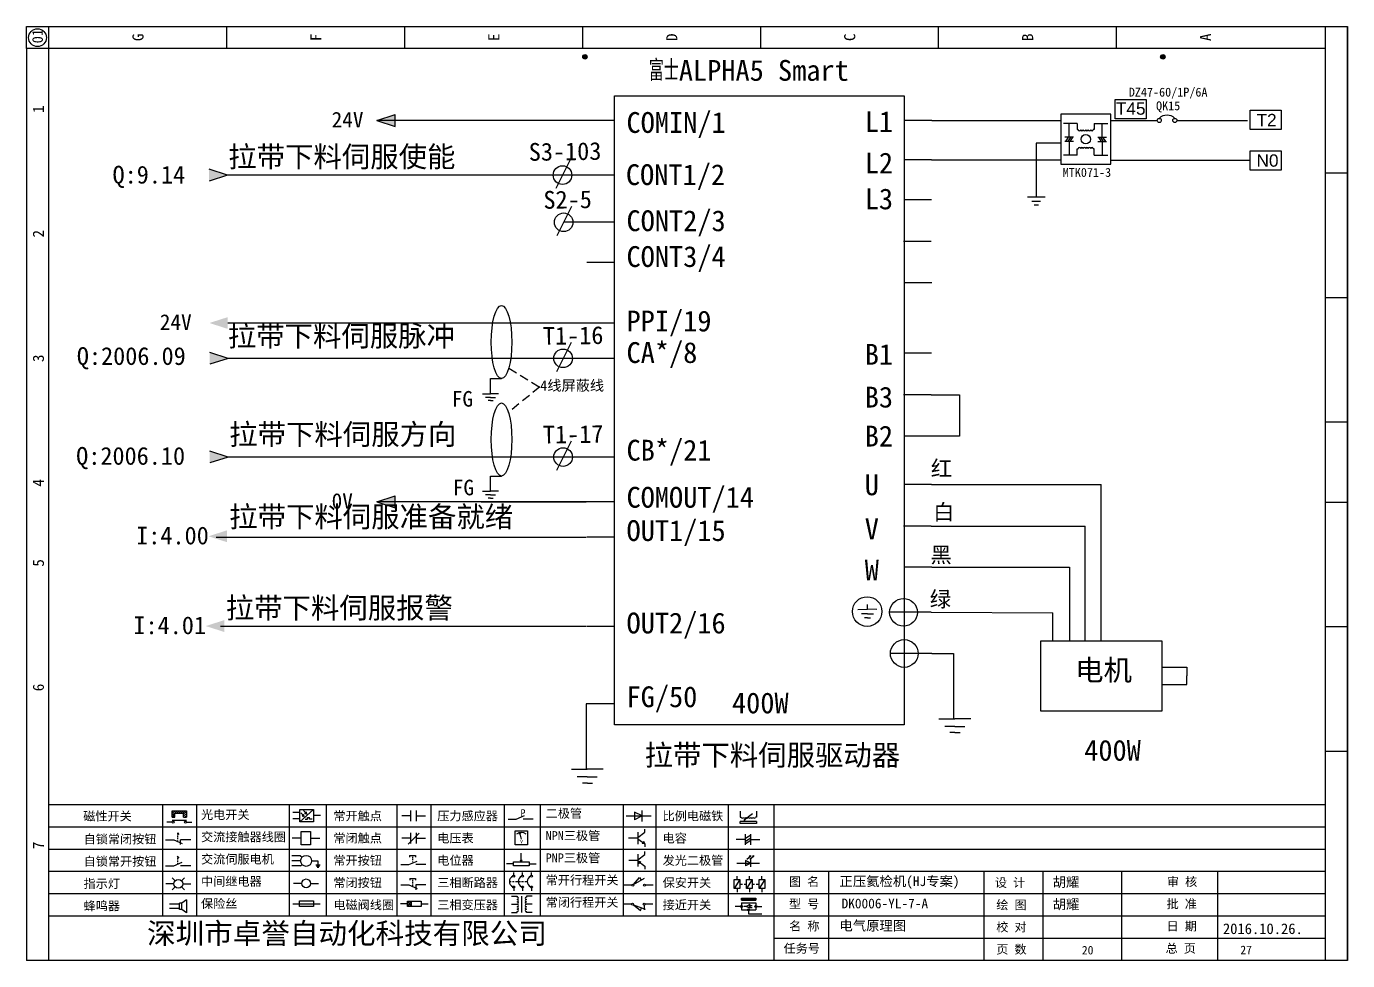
# Model space of a CAD drawing. Header units: millimetres. Extents: x -97 to 5214, y -62 to 3239.
# Drawn here: x 316.1 to 613.1, y 242.6 to 452.6 of the extents above; entities that cross this region are included whole.
import ezdxf
from ezdxf.enums import TextEntityAlignment as Align
from ezdxf.lldxf.tags import DXFTag

# ---------------------------------------------------------------- set-up
doc = ezdxf.new("R2010")
doc.units = ezdxf.units.MM
doc.linetypes.add('ACISOWELD', pattern=[3, 2, -1])
doc.layers.add('SYMS', color=7, linetype='Continuous')
doc.styles.get("Standard").update_dxf_attribs({"font": 'SimSun.ttf'})
doc.styles.add('工程字', font='SimSun.ttf')
doc.styles.add('样式 8', font='arial.ttf')
doc.styles.add('汉字', font='NSimSun.ttf')
tags = doc.linetypes.add('HIDDEN2', pattern=[4.7625, 3.175, -1.5875]).pattern_tags.tags
tags[6:7] = [DXFTag(74, 4), DXFTag(75, 0), DXFTag(340, '0'), DXFTag(46, 1.0), DXFTag(50, 0.0), DXFTag(44, 0.0), DXFTag(45, 0.0)]
tags[4:5] = [DXFTag(74, 4), DXFTag(75, 0), DXFTag(340, '0'), DXFTag(46, 1.0), DXFTag(50, 0.0), DXFTag(44, 0.0), DXFTag(45, 0.0)]

# ---------------------------------------------------------------- blocks, each defined once
blk = doc.blocks.new('节点')
at = {"color": 1}
blk.add_line((5159.18, 79.07), (5149.74, 60.21), dxfattribs=at)
blk.add_circle((5154.09, 68.92), 5.98, dxfattribs=at)
blk = doc.blocks.new('磁性开关')
at = {"linetype": 'ByBlock'}
h = blk.add_hatch(dxfattribs=at)
h.set_pattern_fill('ANSI31', color=256, scale=0.1, style=0)
h.paths.add_polyline_path([(-1907.69, -775.29), (-1910.88, -775.29), (-1910.88, -776.69), (-1910.25, -776.69), (-1910.25, -775.79), (-1908.31, -775.79), (-1908.31, -776.69), (-1907.69, -776.69)])
for p, q in [((-1910.91, -777.81), (-1912.09, -777.81)), ((-1910.88, -776.69), (-1910.88, -775.29)), ((-1910.88, -775.29), (-1907.69, -775.29)), ((-1910.88, -776.69), (-1910.25, -776.69)), ((-1910.88, -777.39), (-1907.69, -777.39)), ((-1910.25, -776.69), (-1910.25, -775.79)), ((-1910.25, -775.79), (-1908.31, -775.79)), ((-1908.31, -776.69), (-1908.31, -775.79)), ((-1908.31, -776.69), (-1907.69, -776.69)), ((-1907.69, -775.29), (-1907.69, -776.69)), ((-1907.66, -777.81), (-1906.48, -777.81))]:
    blk.add_line(p, q, dxfattribs=at)
for centre in [(-1910.68, -777.81), (-1907.88, -777.81)]:
    blk.add_circle(centre, 0.225, dxfattribs=at)
blk = doc.blocks.new('*U75')
at = {"linetype": 'ByBlock'}
for p, q in [((-1909.23, -780.45), (-1909.23, -780.67)), ((-1909.23, -780.45), (-1908.92, -780.84)), ((-1909.23, -780.84), (-1909.23, -781.05)), ((-1911.92, -782.07), (-1910.06, -782.07)), ((-1910.06, -782.07), (-1908.18, -782.88)), ((-1909.23, -781.23), (-1909.23, -781.44)), ((-1909.23, -781.61), (-1909.23, -781.83)), ((-1909.23, -782), (-1909.23, -782.21)), ((-1909.23, -782.38), (-1909.23, -782.43)), ((-1908.52, -783.07), (-1908.52, -782.07)), ((-1906.25, -782.07), (-1908.52, -782.07))]:
    blk.add_line(p, q, dxfattribs=at)
blk = doc.blocks.new('*U76')
at = {"linetype": 'ByBlock'}
for p, q in [((-1911.92, -792.89), (-1910.06, -792.89)), ((-1910.06, -792.89), (-1908.18, -792.08)), ((-1908.88, -791.17), (-1909.23, -790.71)), ((-1909.23, -790.71), (-1909.23, -790.92)), ((-1909.23, -791.09), (-1909.23, -791.31)), ((-1909.23, -791.48), (-1909.23, -791.69)), ((-1909.23, -791.86), (-1909.23, -792.08)), ((-1909.23, -792.25), (-1909.23, -792.47)), ((-1906.25, -792.89), (-1908.52, -792.89))]:
    blk.add_line(p, q, dxfattribs=at)
blk = doc.blocks.new('蜂鸣器')
at = {"linetype": 'ByBlock'}
for p, q in [((-1907.17, -795.53), (-1908.25, -796.26)), ((-1907.17, -795.53), (-1907.17, -798.41)), ((-1908.8, -796.48), (-1911.01, -796.48)), ((-1908.8, -797.46), (-1911.01, -797.46)), ((-1908.25, -796.26), (-1908.8, -796.26)), ((-1908.8, -797.68), (-1908.8, -796.26)), ((-1908.25, -797.68), (-1908.8, -797.68)), ((-1908.25, -797.68), (-1908.25, -796.26)), ((-1907.17, -798.41), (-1908.25, -797.68))]:
    blk.add_line(p, q, dxfattribs=at)
blk = doc.blocks.new('指示灯')
at = {"linetype": 'ByBlock'}
for p, q in [((-1854.25, -776.92), (-1856.06, -776.92)), ((-1854.62, -775.59), (-1853.97, -776.23)), ((-1854.62, -778.25), (-1853.97, -777.61)), ((-1851.9, -775.59), (-1852.54, -776.23)), ((-1851.9, -778.25), (-1852.54, -777.61)), ((-1852.26, -776.92), (-1850.45, -776.92))]:
    blk.add_line(p, q, dxfattribs=at)
blk.add_circle((-1853.26, -776.92), 0.992, dxfattribs=at)
blk = doc.blocks.new('光电开关')
at = {"linetype": 'ByBlock'}
h = blk.add_hatch(dxfattribs=at)
h.set_pattern_fill('ANSI31', color=256, scale=0.01, style=0)
h.set_pattern_definition([(45, (0.172267, 0), (-0.0224506403, 0.0224506403), [])])
h.paths.add_polyline_path([(-1882.44, -776.34), (-1882.5, -775.91), (-1882.68, -776.07)])
h.paths.add_polyline_path([(-1882.44, -776.34), (-1882.68, -776.07), (-1882.86, -776.23)])
h.paths.add_polyline_path([(-1883.11, -776.45), (-1883.29, -776.61), (-1883.05, -776.88)])
h.paths.add_polyline_path([(-1883.29, -776.61), (-1883.47, -776.77), (-1883.05, -776.88)])
for p, q in [((-1884.01, -775.96), (-1885.56, -775.96)), ((-1884.01, -777.39), (-1885.56, -777.39)), ((-1880.91, -775.3), (-1884.01, -778.05)), ((-1883.75, -776.09), (-1883.05, -776.88)), ((-1883.11, -776.45), (-1883.47, -776.77)), ((-1883.05, -776.88), (-1883.47, -776.77)), ((-1883.14, -775.55), (-1882.44, -776.34)), ((-1883.05, -776.88), (-1883.11, -776.45)), ((-1882.5, -775.91), (-1882.86, -776.23)), ((-1882.44, -776.34), (-1882.86, -776.23)), ((-1882.78, -777.47), (-1882.23, -777.47)), ((-1882.44, -776.34), (-1882.5, -775.91)), ((-1882.23, -777.47), (-1882.23, -777.14)), ((-1882.23, -777.14), (-1881.78, -777.14)), ((-1881.78, -777.47), (-1881.78, -777.14)), ((-1881.23, -777.47), (-1881.78, -777.47)), ((-1879.37, -776.67), (-1880.91, -776.67))]:
    blk.add_line(p, q, dxfattribs=at)
blk.add_lwpolyline([(-1884.01, -775.3), (-1880.91, -775.3), (-1880.91, -778.05), (-1884.01, -778.05)], close=True, dxfattribs=at)
blk = doc.blocks.new('交流接触器线圈')
at = {"linetype": 'ByBlock'}
for p, q in [((-1880.82, -781.77), (-1882.87, -781.77)), ((-1878.72, -781.77), (-1876.67, -781.77))]:
    blk.add_line(p, q, dxfattribs=at)
blk.add_lwpolyline([(-1880.82, -780.28), (-1878.72, -780.28), (-1878.72, -783.26), (-1880.82, -783.26)], close=True, dxfattribs=at)
blk = doc.blocks.new('交流伺服电机')
at = {"linetype": 'ByBlock'}
for p, q in [((-1880.97, -785.75), (-1882.94, -785.75)), ((-1880.97, -786.85), (-1882.94, -786.85)), ((-1880.97, -785.75), (-1880.65, -786.03)), ((-1878.49, -786.85), (-1877.07, -786.85)), ((-1877.07, -786.85), (-1877.07, -787.72)), ((-1880.97, -787.94), (-1882.94, -787.94)), ((-1880.97, -787.94), (-1880.65, -787.67)), ((-1877.54, -787.72), (-1876.59, -787.72)), ((-1877.38, -788.01), (-1876.75, -788.01)), ((-1877.23, -788.29), (-1876.9, -788.29))]:
    blk.add_line(p, q, dxfattribs=at)
blk.add_circle((-1879.73, -786.85), 1.24, dxfattribs=at)
blk = doc.blocks.new('中间继电器')
at = {"linetype": 'ByBlock'}
for p, q in [((-1880.72, -791.92), (-1882.54, -791.92)), ((-1878.74, -791.92), (-1876.92, -791.92))]:
    blk.add_line(p, q, dxfattribs=at)
blk.add_circle((-1879.73, -791.92), 0.992, dxfattribs=at)
blk = doc.blocks.new('保险丝')
at = {"linetype": 'ByBlock'}
blk.add_line((-1882.72, -796.49), (-1876.55, -796.49), dxfattribs=at)
blk.add_lwpolyline([(-1881.2, -795.86), (-1878.06, -795.86), (-1878.06, -797.12), (-1881.2, -797.12)], close=True, dxfattribs=at)
blk = doc.blocks.new('常开按钮')
at = {"linetype": 'ByBlock'}
for p, q in [((-1910.06, -787.73), (-1908.18, -786.93)), ((-1909.9, -785.68), (-1908.56, -785.68)), ((-1909.9, -785.68), (-1909.9, -786.07)), ((-1909.23, -785.68), (-1909.23, -785.89)), ((-1909.23, -786.06), (-1909.23, -786.28)), ((-1909.23, -786.45), (-1909.23, -786.67)), ((-1909.23, -786.84), (-1909.23, -787.05)), ((-1908.56, -785.68), (-1908.56, -786.07)), ((-1911.92, -787.73), (-1910.06, -787.73)), ((-1909.23, -787.22), (-1909.23, -787.38)), ((-1906.25, -787.73), (-1908.52, -787.73))]:
    blk.add_line(p, q, dxfattribs=at)
blk = doc.blocks.new('常开触点')
at = {"linetype": 'ByBlock'}
for p, q in [((-1853.82, -782.99), (-1853.82, -780.56)), ((-1852.6, -782.99), (-1852.6, -780.56)), ((-1853.82, -781.77), (-1855.88, -781.77)), ((-1852.6, -781.77), (-1850.55, -781.77))]:
    blk.add_line(p, q, dxfattribs=at)
blk = doc.blocks.new('常闭触点')
at = {"linetype": 'ByBlock'}
for p, q in [((-1853.82, -786.77), (-1855.88, -786.77)), ((-1852.01, -785.66), (-1854.43, -788.1)), ((-1853.82, -787.99), (-1853.82, -785.56)), ((-1852.6, -787.99), (-1852.6, -785.56)), ((-1852.6, -786.77), (-1850.55, -786.77))]:
    blk.add_line(p, q, dxfattribs=at)
blk = doc.blocks.new('常闭按钮')
at = {"linetype": 'ByBlock'}
for p, q in [((-1856.13, -792.28), (-1854.28, -792.28)), ((-1854.28, -792.28), (-1852.4, -793.09)), ((-1854.11, -790.83), (-1852.77, -790.83)), ((-1854.11, -790.83), (-1854.11, -791.22)), ((-1853.44, -790.83), (-1853.44, -791.04)), ((-1853.44, -791.21), (-1853.44, -791.43)), ((-1853.44, -791.6), (-1853.44, -791.82)), ((-1853.44, -791.99), (-1853.44, -792.2)), ((-1853.44, -792.37), (-1853.44, -792.53)), ((-1852.77, -790.83), (-1852.77, -791.22)), ((-1850.47, -792.28), (-1852.73, -792.28)), ((-1852.73, -792.28), (-1852.73, -793.43))]:
    blk.add_line(p, q, dxfattribs=at)
blk = doc.blocks.new('电磁阀线圈')
at = {"linetype": 'ByBlock'}
for p, q in [((-1854.61, -795.92), (-1853.75, -797.16)), ((-1853.75, -795.92), (-1854.61, -797.16)), ((-1853.75, -795.92), (-1853.75, -797.16)), ((-1854.61, -796.54), (-1856.17, -796.54)), ((-1851.53, -796.54), (-1849.97, -796.54))]:
    blk.add_line(p, q, dxfattribs=at)
blk.add_lwpolyline([(-1854.61, -795.92), (-1851.53, -795.92), (-1851.53, -797.16), (-1854.61, -797.16)], close=True, dxfattribs=at)
blk = doc.blocks.new('电压表')
at = {"linetype": 'ByBlock'}
for p, q in [((-1814.84, -780.75), (-1814.91, -781.13)), ((-1814.6, -781.05), (-1814.91, -781.13)), ((-1814.84, -780.75), (-1814.46, -782.26)), ((-1814.84, -780.75), (-1814.6, -781.05))]:
    blk.add_line(p, q, dxfattribs=at)
blk.add_lwpolyline([(-1815.84, -780.34), (-1813.07, -780.34), (-1813.07, -783.49), (-1815.84, -783.49)], close=True, dxfattribs=at)
blk.add_arc((-1814.46, -782.26), 1.56, 46.8313, 133.1687, dxfattribs=at)
at = {"linetype": 'ByBlock', "insert": (-1814.7, -782.39), "char_height": 0.75, "width": 0.6768, "attachment_point": 1}
blk.add_mtext('V', dxfattribs=at)
blk = doc.blocks.new('电位器')
at = {"linetype": 'ByBlock'}
for p, q in [((-1814.45, -787.3), (-1814.62, -786.96)), ((-1814.62, -786.96), (-1814.27, -786.96)), ((-1814.45, -787.3), (-1814.45, -785.39)), ((-1814.45, -787.3), (-1814.27, -786.96)), ((-1816.21, -787.75), (-1817.79, -787.75)), ((-1812.68, -787.75), (-1811.1, -787.75))]:
    blk.add_line(p, q, dxfattribs=at)
blk.add_lwpolyline([(-1816.21, -787.3), (-1812.68, -787.3), (-1812.68, -788.2), (-1816.21, -788.2)], close=True, dxfattribs=at)
blk = doc.blocks.new('三相断路器')
at = {"linetype": 'ByBlock'}
for p, q in [((-1816.17, -790.33), (-1816.17, -789.7)), ((-1814.17, -790.33), (-1814.17, -789.7)), ((-1812.18, -790.33), (-1812.18, -789.7)), ((-1817.14, -791.74), (-1816.72, -791.74)), ((-1816.45, -791.74), (-1816.03, -791.74)), ((-1815.76, -791.74), (-1815.34, -791.74)), ((-1815.07, -791.74), (-1814.65, -791.74)), ((-1814.38, -791.74), (-1813.96, -791.74)), ((-1813.69, -791.74), (-1813.27, -791.74)), ((-1816.17, -793.19), (-1816.17, -793.83)), ((-1814.17, -793.19), (-1814.17, -793.83)), ((-1812.18, -793.19), (-1812.18, -793.83))]:
    blk.add_line(p, q, dxfattribs=at)
for centre in [(-1816.17, -790.55), (-1816.17, -792.98), (-1814.17, -790.55), (-1814.17, -792.98), (-1812.18, -790.55), (-1812.18, -792.98)]:
    blk.add_circle(centre, 0.219, dxfattribs=at)
for centre in [(-1815.81, -791.74), (-1813.82, -791.74), (-1811.83, -791.74)]:
    blk.add_arc(centre, 1.32, 115.5791, 244.4209, dxfattribs=at)
blk = doc.blocks.new('三相变压器')
at = {"linetype": 'ByBlock'}
for p, q in [((-1816.69, -795.03), (-1815.37, -795.03)), ((-1815.37, -795.03), (-1815.37, -795.24)), ((-1814.34, -798.7), (-1814.34, -795.04)), ((-1812, -795.03), (-1813.32, -795.03)), ((-1813.32, -795.03), (-1813.32, -795.24)), ((-1816.69, -796.87), (-1815.37, -796.87)), ((-1816.69, -798.71), (-1815.37, -798.71)), ((-1815.37, -798.71), (-1815.37, -798.5)), ((-1812, -796.87), (-1813.32, -796.87)), ((-1813.32, -798.71), (-1813.32, -798.5)), ((-1812, -798.71), (-1813.32, -798.71))]:
    blk.add_line(p, q, dxfattribs=at)
for centre, start, end in [((-1815.37, -795.51), 270, 90), ((-1815.37, -796.06), 270, 90), ((-1813.32, -795.51), 90, 270), ((-1813.32, -796.06), 90, 270), ((-1815.37, -796.6), 270, 90), ((-1815.37, -797.14), 270, 90), ((-1815.37, -797.68), 270, 90), ((-1815.37, -798.23), 270, 90), ((-1813.32, -796.6), 90, 270), ((-1813.32, -797.14), 90, 270), ((-1813.32, -797.68), 90, 270), ((-1813.32, -798.23), 90, 270)]:
    blk.add_arc(centre, 0.271, start, end, dxfattribs=at)
blk = doc.blocks.new('压力感应器')
at = {"linetype": 'ByBlock'}
for p, q in [((-1817.44, -777.73), (-1815.59, -777.73)), ((-1815.59, -777.73), (-1813.71, -776.93)), ((-1811.78, -777.73), (-1814.05, -777.73))]:
    blk.add_line(p, q, dxfattribs=at)
at = {"linetype": 'ByBlock', "insert": (-1814.65, -775.48), "char_height": 1.68, "width": 1.2242, "attachment_point": 1}
blk.add_mtext('{\\fNSimSun|b0|i0|c134|p49;P}', dxfattribs=at)
blk = doc.blocks.new('二极管')
at = {"linetype": 'ByBlock'}
for p, q in [((-1787.52, -776.77), (-1781.92, -776.77)), ((-1783.97, -776.77), (-1785.69, -775.9)), ((-1785.69, -775.9), (-1785.69, -777.65)), ((-1783.97, -776.77), (-1785.69, -777.65)), ((-1783.97, -777.99), (-1783.97, -775.56))]:
    blk.add_line(p, q, dxfattribs=at)
blk = doc.blocks.new('NPN三极管')
at = {"linetype": 'ByBlock'}
for p, q in [((-1785.73, -780.61), (-1785.73, -783.32)), ((-1785.73, -781.82), (-1784.15, -780.66)), ((-1784.15, -780.66), (-1784.15, -779.98)), ((-1785.73, -781.97), (-1787.81, -781.97)), ((-1785.73, -782.11), (-1784.15, -783.27)), ((-1784.41, -782.73), (-1784.74, -783.18)), ((-1784.15, -783.27), (-1784.74, -783.18)), ((-1784.15, -783.27), (-1784.41, -782.73)), ((-1784.15, -783.27), (-1784.15, -783.96))]:
    blk.add_line(p, q, dxfattribs=at)
blk = doc.blocks.new('PNP三极管')
at = {"linetype": 'ByBlock'}
for p, q in [((-1784.9, -786.74), (-1786.98, -786.74)), ((-1784.9, -785.38), (-1784.9, -788.09)), ((-1784.9, -786.59), (-1783.32, -785.43)), ((-1784.9, -786.88), (-1783.32, -788.04)), ((-1784.9, -786.88), (-1784.31, -786.97)), ((-1784.9, -786.88), (-1784.64, -787.42)), ((-1784.31, -786.97), (-1784.64, -787.42)), ((-1783.32, -785.43), (-1783.32, -784.75)), ((-1783.32, -788.04), (-1783.32, -788.73))]:
    blk.add_line(p, q, dxfattribs=at)
blk = doc.blocks.new('常开行程开关')
at = {"linetype": 'ByBlock'}
for p, q in [((-1786.29, -792.3), (-1788.01, -792.3)), ((-1785.89, -792.17), (-1784.52, -790.62)), ((-1785.89, -792.17), (-1783.43, -790.72)), ((-1784.52, -790.62), (-1784.19, -791.17)), ((-1781.48, -792.3), (-1783.21, -792.3))]:
    blk.add_line(p, q, dxfattribs=at)
for centre in [(-1786.07, -792.3), (-1783.42, -792.3)]:
    blk.add_circle(centre, 0.219, dxfattribs=at)
blk = doc.blocks.new('常闭行程开关')
at = {"linetype": 'ByBlock'}
for p, q in [((-1786.34, -796.62), (-1788.07, -796.62)), ((-1785.93, -796.72), (-1783.25, -797.7)), ((-1785.93, -796.72), (-1784.3, -798)), ((-1784.3, -798), (-1784.08, -797.4)), ((-1783.48, -796.84), (-1783.48, -797.85)), ((-1781.54, -796.62), (-1783.26, -796.62))]:
    blk.add_line(p, q, dxfattribs=at)
for centre in [(-1786.12, -796.62), (-1783.48, -796.62)]:
    blk.add_circle(centre, 0.219, dxfattribs=at)
blk = doc.blocks.new('电容')
at = {"linetype": 'ByBlock'}
for p, q in [((-1756.08, -782.99), (-1756.08, -780.56)), ((-1754.86, -780.79), (-1756.08, -781.55)), ((-1754.86, -782.99), (-1754.86, -780.56)), ((-1756.08, -781.77), (-1758.13, -781.77)), ((-1754.86, -781.44), (-1756.08, -782.2)), ((-1754.86, -781.99), (-1756.08, -782.75)), ((-1754.86, -781.77), (-1752.81, -781.77))]:
    blk.add_line(p, q, dxfattribs=at)
blk = doc.blocks.new('发光二极管')
at = {"linetype": 'ByBlock'}
for p, q in [((-1758.01, -786.77), (-1752.89, -786.77)), ((-1754.84, -786.77), (-1756.04, -786.16)), ((-1756.04, -786.16), (-1756.04, -787.39)), ((-1754.84, -786.77), (-1756.04, -787.39)), ((-1755.78, -785.92), (-1754.89, -785.14)), ((-1754.89, -785.14), (-1755.2, -785.22)), ((-1755.2, -785.22), (-1755.01, -785.43)), ((-1755.08, -785.92), (-1754.18, -785.14)), ((-1754.89, -785.14), (-1755.01, -785.43)), ((-1754.84, -787.63), (-1754.84, -785.92)), ((-1754.18, -785.14), (-1754.49, -785.22)), ((-1754.49, -785.22), (-1754.31, -785.43)), ((-1754.18, -785.14), (-1754.31, -785.43))]:
    blk.add_line(p, q, dxfattribs=at)
blk = doc.blocks.new('比例电磁阀')
at = {"linetype": 'ByBlock'}
for p, q in [((-1757.26, -775.38), (-1757.26, -776.71)), ((-1757.26, -776.71), (-1757.05, -776.71)), ((-1753.6, -777.73), (-1757.25, -777.73)), ((-1757.25, -778.13), (-1757.25, -777.73)), ((-1753.6, -778.13), (-1757.25, -778.13)), ((-1754.5, -775.98), (-1756.35, -777.44)), ((-1756.35, -777.44), (-1756.25, -777.25)), ((-1756.35, -777.44), (-1756.15, -777.38)), ((-1756.15, -777.38), (-1756.25, -777.25)), ((-1753.58, -776.71), (-1753.8, -776.71)), ((-1753.6, -777.73), (-1753.6, -778.13)), ((-1753.58, -775.38), (-1753.58, -776.71))]:
    blk.add_line(p, q, dxfattribs=at)
for centre in [(-1756.78, -776.71), (-1756.24, -776.71), (-1755.7, -776.71), (-1755.15, -776.71), (-1754.61, -776.71), (-1754.07, -776.71)]:
    blk.add_arc(centre, 0.271, 180, 0, dxfattribs=at)
blk = doc.blocks.new('保安开关')
at = {"linetype": 'ByBlock'}
for p, q in [((-1757.96, -790.79), (-1757.96, -789.97)), ((-1755.17, -790.79), (-1755.17, -789.97)), ((-1752.39, -790.79), (-1752.39, -789.97)), ((-1757.33, -790.79), (-1758.6, -792.81)), ((-1757.96, -792.81), (-1757.96, -793.62)), ((-1757.33, -791.8), (-1756.72, -791.8)), ((-1756.35, -791.8), (-1755.89, -791.8)), ((-1754.54, -790.79), (-1755.81, -792.81)), ((-1755.17, -792.81), (-1755.17, -793.62)), ((-1754.52, -791.8), (-1754.06, -791.8)), ((-1753.69, -791.8), (-1753.08, -791.8)), ((-1751.75, -790.79), (-1753.02, -792.81)), ((-1752.39, -792.81), (-1752.39, -793.62))]:
    blk.add_line(p, q, dxfattribs=at)
for points in [[(-1758.6, -790.79), (-1757.33, -790.79), (-1757.33, -792.81), (-1758.6, -792.81)], [(-1755.81, -790.79), (-1754.54, -790.79), (-1754.54, -792.81), (-1755.81, -792.81)], [(-1753.02, -790.79), (-1751.75, -790.79), (-1751.75, -792.81), (-1753.02, -792.81)]]:
    blk.add_lwpolyline(points, close=True, dxfattribs=at)
blk = doc.blocks.new('接近开关')
at = {"linetype": 'ByBlock'}
h = blk.add_hatch(dxfattribs=at)
h.set_pattern_fill('ANSI31', color=256, scale=0.01, style=0)
h.set_pattern_definition([(45, (-89.131516, -30.795668), (-0.0224506403, 0.0224506403), [])])
h.paths.add_polyline_path([(-1513.76, -1123.35), (-1513.76, -1122.85), (-1516.96, -1122.85), (-1516.96, -1123.35)])
for p, q in [((-1517.18, -1124.71), (-1518.36, -1124.71)), ((-1516.96, -1123.35), (-1516.96, -1122.85)), ((-1516.96, -1122.85), (-1513.76, -1122.85)), ((-1516.96, -1123.35), (-1513.76, -1123.35)), ((-1516.96, -1123.95), (-1513.76, -1123.95)), ((-1516.96, -1123.95), (-1516.96, -1125.47)), ((-1516.96, -1125.47), (-1513.76, -1125.47)), ((-1515.91, -1124.71), (-1516.45, -1124.71)), ((-1515.11, -1124.31), (-1515.91, -1124.71)), ((-1515.11, -1125.11), (-1515.91, -1124.71)), ((-1515.33, -1124.53), (-1515.17, -1124.53)), ((-1515.33, -1124.88), (-1515.17, -1124.88)), ((-1515.25, -1124.45), (-1515.25, -1124.61)), ((-1515.11, -1124.31), (-1515.11, -1125.11)), ((-1515.11, -1124.48), (-1514.58, -1124.48)), ((-1515.11, -1124.94), (-1514.58, -1124.94)), ((-1513.76, -1122.85), (-1513.76, -1123.35)), ((-1513.76, -1123.95), (-1513.76, -1125.47)), ((-1513.54, -1124.71), (-1512.36, -1124.71)), ((-1515.36, -1125.69), (-1515.36, -1126.36)), ((-1515.36, -1126.36), (-1512.36, -1126.36))]:
    blk.add_line(p, q, dxfattribs=at)
for centre in [(-1516.96, -1124.71), (-1515.36, -1125.47), (-1513.76, -1124.71)]:
    blk.add_circle(centre, 0.225, dxfattribs=at)

msp = doc.modelspace()

# ---------------------------------------------------------------- hatches: boundary and pattern name
at = {"lineweight": -2}
h = msp.add_hatch(color=0, dxfattribs=at)
edge = h.paths.add_edge_path()
edge.add_arc((441.607, 445.756), 0.5, 0, 360)
h = msp.add_hatch(color=0, dxfattribs=at)
edge = h.paths.add_edge_path()
edge.add_arc((571.538, 445.756), 0.5, 0, 360)
for points in [[(394.844, 431.47), (398.983, 432.797), (398.983, 430.144)], [(361.276, 419.179), (357.138, 417.853), (357.138, 420.506)], [(357.193, 385.931), (361.331, 387.257), (361.331, 384.604)], [(361.41, 377.984), (357.271, 376.657), (357.271, 379.31)], [(361.41, 355.794), (357.271, 354.468), (357.271, 357.12)], [(394.844, 345.744), (398.983, 347.07), (398.983, 344.417)], [(356.993, 337.99), (361.132, 339.316), (361.132, 336.664)], [(356.375, 317.805), (360.513, 319.131), (360.513, 316.478)]]:
    msp.add_hatch(color=256).paths.add_polyline_path(points)

# ---------------------------------------------------------------- linework, layer by layer
at = {"linetype": 'ByBlock'}
for p, q in [((316.058, 452.604), (613.058, 452.604)), ((316.058, 447.604), (316.058, 452.604)), ((321.058, 452.604), (321.058, 242.604)), ((613.058, 452.604), (613.058, 242.604)), ((613.058, 242.604), (613.058, 452.604)), ((316.058, 447.604), (316.058, 262.604)), ((552.284, 430.794), (552.284, 429.417)), ((556.109, 430.794), (556.109, 429.417)), ((552.284, 429.417), (552.503, 429.417)), ((556.109, 429.417), (555.89, 429.417)), ((552.284, 423.697), (552.284, 425.074)), ((552.284, 425.074), (552.503, 425.074)), ((556.109, 425.074), (555.89, 425.074)), ((556.109, 423.697), (556.109, 425.074)), ((608.058, 277.604), (321.058, 277.604)), ((608.058, 272.604), (321.058, 272.604)), ((608.058, 267.604), (321.058, 267.604)), ((316.058, 262.604), (316.058, 242.604)), ((608.058, 262.604), (321.058, 262.604)), ((608.058, 257.604), (321.058, 257.604)), ((608.058, 252.604), (321.058, 252.604)), ((608.058, 247.604), (484.081, 247.604)), ((613.058, 242.604), (316.058, 242.604))]:
    msp.add_line(p, q, dxfattribs=at)
for p, q in [((394.844, 431.47), (398.983, 432.797)), ((418.249, 431.47), (394.844, 431.47)), ((394.844, 431.47), (398.983, 430.144)), ((398.983, 430.144), (398.983, 432.797)), ((442.069, 431.47), (418.249, 431.47)), ((448.279, 431.47), (442.069, 431.47)), ((448.279, 431.47), (442.069, 431.47)), ((448.279, 431.47), (442.069, 431.47)), ((448.279, 431.47), (442.069, 431.47)), ((448.279, 431.47), (442.069, 431.47)), ((448.279, 431.47), (442.069, 431.47)), ((448.279, 431.47), (442.069, 431.47)), ((448.279, 431.47), (442.069, 431.47)), ((448.279, 431.47), (442.069, 431.47)), ((448.279, 431.47), (442.069, 431.47)), ((519.604, 431.47), (513.394, 431.47)), ((519.604, 431.47), (513.394, 431.47)), ((519.604, 431.47), (513.394, 431.47)), ((519.604, 431.47), (513.394, 431.47)), ((519.604, 431.47), (513.394, 431.47)), ((519.604, 431.47), (513.394, 431.47)), ((519.604, 431.47), (513.394, 431.47)), ((519.604, 431.47), (513.394, 431.47)), ((519.604, 431.47), (513.394, 431.47)), ((519.604, 431.47), (513.394, 431.47)), ((552.283, 430.794), (549.201, 430.794)), ((550.498, 429.377), (550.498, 430.794)), ((556.109, 430.794), (559.191, 430.794)), ((557.894, 429.377), (557.894, 430.794)), ((569.325, 431.47), (570.258, 431.47)), ((548.57, 426.378), (543.077, 426.378)), ((543.077, 426.378), (543.077, 414.203)), ((550.498, 425.114), (550.498, 423.697)), ((557.894, 425.114), (557.894, 423.697)), ((519.553, 422.591), (513.343, 422.591)), ((552.283, 423.697), (549.201, 423.697)), ((556.109, 423.697), (559.191, 423.697)), ((361.276, 419.179), (357.138, 420.506)), ((361.276, 419.179), (357.138, 417.853)), ((367.116, 419.179), (361.276, 419.179)), ((436.577, 419.179), (367.116, 419.179)), ((448.279, 419.179), (436.577, 419.179)), ((441.936, 419.179), (436.577, 419.179)), ((519.546, 413.614), (513.336, 413.614)), ((545.049, 414.203), (541.104, 414.203)), ((544.063, 413.241), (542.09, 413.241)), ((543.57, 412.417), (542.583, 412.417)), ((442.196, 408.573), (436.837, 408.573)), ((448.278, 408.573), (442.068, 408.573)), ((519.441, 404.246), (513.231, 404.246)), ((448.279, 399.54), (442.069, 399.54)), ((519.604, 394.987), (513.394, 394.987)), ((400.931, 385.931), (361.331, 385.931)), ((442.069, 385.931), (400.931, 385.931)), ((448.214, 385.931), (442.005, 385.931)), ((361.41, 377.984), (357.271, 379.31)), ((361.41, 377.984), (357.271, 376.657)), ((367.249, 377.984), (361.41, 377.984)), ((436.71, 377.984), (367.249, 377.984)), ((442.069, 377.984), (435.202, 377.984)), ((442.069, 377.984), (436.71, 377.984)), ((448.279, 377.984), (442.069, 377.984)), ((519.546, 379.124), (513.336, 379.124)), ((418.6, 370.026), (420.389, 370.039)), ((420.389, 369.168), (419.264, 369.168)), ((420.409, 368.475), (419.835, 368.475)), ((422.177, 370.026), (420.389, 370.039)), ((420.389, 369.168), (421.513, 369.168)), ((420.409, 368.475), (420.982, 368.475)), ((519.441, 369.755), (513.231, 369.755)), ((519.441, 369.755), (525.811, 369.755)), ((525.811, 369.755), (525.811, 360.497)), ((519.604, 360.497), (513.394, 360.497)), ((525.811, 360.497), (519.604, 360.497)), ((361.41, 355.794), (357.271, 357.12)), ((361.41, 355.794), (357.271, 354.468)), ((367.249, 355.794), (361.41, 355.794)), ((436.71, 355.794), (367.249, 355.794)), ((442.069, 355.794), (436.71, 355.794)), ((442.069, 355.794), (436.71, 355.794)), ((448.279, 355.794), (442.069, 355.794)), ((418.6, 348.13), (420.389, 348.143)), ((422.177, 348.13), (420.389, 348.143)), ((519.546, 349.649), (513.336, 349.649)), ((519.546, 349.649), (557.701, 349.649)), ((557.701, 314.52), (557.701, 349.649)), ((394.844, 345.744), (398.983, 347.07)), ((418.249, 345.744), (394.844, 345.744)), ((394.844, 345.744), (398.983, 344.417)), ((398.983, 344.417), (398.983, 347.07)), ((441.87, 345.74), (417.664, 345.74)), ((418.249, 345.74), (441.87, 345.74)), ((420.389, 347.272), (419.264, 347.272)), ((420.409, 346.579), (419.835, 346.579)), ((420.389, 347.272), (421.513, 347.272)), ((420.409, 346.579), (420.982, 346.579)), ((448.079, 345.74), (441.87, 345.74)), ((519.441, 340.28), (513.231, 340.28)), ((519.441, 340.28), (554.083, 340.28)), ((554.083, 314.524), (554.083, 340.28)), ((358.744, 337.792), (441.87, 337.792)), ((448.279, 337.792), (442.069, 337.792)), ((519.604, 331.022), (513.394, 331.022)), ((519.604, 331.022), (550.579, 331.022)), ((550.579, 331.022), (550.579, 314.524)), ((502.965, 321.55), (505.111, 321.566)), ((505.111, 321.566), (505.111, 322.671)), ((507.258, 321.55), (505.111, 321.566)), ((513.394, 320.899), (510.116, 320.899)), ((519.441, 320.899), (513.231, 320.899)), ((519.441, 320.899), (546.768, 320.796)), ((546.768, 314.595), (546.768, 320.796)), ((505.111, 320.52), (503.762, 320.52)), ((505.136, 319.688), (504.448, 319.688)), ((505.111, 320.52), (506.46, 320.52)), ((505.136, 319.688), (505.824, 319.688)), ((441.87, 317.734), (359.691, 317.734)), ((448.279, 317.734), (442.069, 317.734)), ((513.394, 311.641), (510.278, 311.641)), ((519.604, 311.641), (513.394, 311.641)), ((519.604, 311.641), (524.48, 311.641)), ((524.48, 311.641), (524.48, 296.979)), ((571.291, 308.527), (576.906, 308.527)), ((576.906, 308.527), (576.906, 306.611)), ((576.906, 304.695), (576.906, 306.611)), ((571.291, 304.695), (576.906, 304.695)), ((448.079, 300.302), (441.87, 300.302)), ((441.87, 300.302), (441.87, 285.641)), ((521.181, 296.952), (524.758, 296.979)), ((524.758, 295.237), (522.509, 295.237)), ((528.335, 296.952), (524.758, 296.979)), ((524.758, 295.237), (527.006, 295.237)), ((524.798, 293.85), (523.651, 293.85)), ((524.798, 293.85), (525.945, 293.85)), ((438.571, 285.614), (442.148, 285.641)), ((445.725, 285.614), (442.148, 285.641)), ((442.148, 283.898), (439.899, 283.898)), ((442.188, 282.512), (441.041, 282.512)), ((442.148, 283.898), (444.396, 283.898)), ((442.188, 282.512), (443.335, 282.512))]:
    msp.add_line(p, q)
at = {"color": 0, "lineweight": -2}
for p, q in [((519.604, 431.47), (548.57, 431.47)), ((559.823, 431.47), (569.325, 431.47)), ((574.685, 431.47), (590.574, 431.47)), ((519.553, 422.591), (548.57, 422.591)), ((559.823, 422.53), (569.717, 422.53)), ((569.717, 422.53), (591.161, 422.53)), ((346.637, 277.604), (346.637, 252.604)), ((354.314, 277.604), (354.314, 252.604)), ((375.104, 277.604), (375.104, 252.604)), ((383.457, 277.604), (383.457, 252.604)), ((399.312, 277.604), (399.312, 252.604)), ((406.96, 277.604), (406.96, 252.604)), ((423.453, 277.604), (423.453, 252.604)), ((431.555, 277.604), (431.555, 252.604)), ((450.174, 277.604), (450.174, 252.604)), ((457.533, 277.604), (457.533, 252.604)), ((473.843, 277.604), (473.843, 252.604)), ((484.081, 277.604), (484.081, 242.689)), ((496.403, 262.604), (496.403, 242.689)), ((531.273, 262.604), (531.273, 242.604)), ((544.538, 262.604), (544.538, 242.604)), ((562.229, 262.604), (562.229, 242.604)), ((583.841, 262.604), (583.841, 242.604))]:
    msp.add_line(p, q, dxfattribs=at)
at = {"linetype": 'ACISOWELD'}
for p, q in [((424.492, 375.744), (431.444, 371.554)), ((431.444, 371.554), (424.413, 365.847))]:
    msp.add_line(p, q, dxfattribs=at)
at = {"lineweight": -3}
for p, q in [((420.389, 370.039), (420.389, 373.43)), ((420.389, 373.43), (422.868, 373.43)), ((420.389, 348.143), (420.389, 351.534)), ((420.389, 351.534), (422.868, 351.534))]:
    msp.add_line(p, q, dxfattribs=at)
at = {"linetype": 'ByBlock'}
for points in [[(361.058, 452.604), (361.058, 447.604)], [(401.058, 452.604), (401.058, 447.604)], [(441.058, 452.604), (441.058, 447.604)], [(481.058, 452.604), (481.058, 447.604)], [(521.058, 452.604), (521.058, 447.604)], [(561.058, 452.604), (561.058, 447.604)], [(608.058, 242.604), (608.058, 452.604)], [(608.058, 447.604), (316.058, 447.604)], [(613.058, 419.604), (608.058, 419.604)], [(613.058, 391.604), (608.058, 391.604)], [(613.058, 363.604), (608.058, 363.604)], [(613.058, 345.604), (608.058, 345.604)], [(613.058, 317.604), (608.058, 317.604)], [(613.058, 289.604), (608.058, 289.604)]]:
    msp.add_lwpolyline(points, dxfattribs=at)
for points in [[(448.279, 436.972), (513.394, 436.972), (513.394, 295.618), (448.279, 295.598)], [(559.823, 432.866), (548.57, 432.866), (548.57, 421.625), (559.823, 421.625)], [(544.112, 314.52), (571.291, 314.52), (571.291, 298.702), (544.112, 298.702)]]:
    msp.add_lwpolyline(points, close=True)
at = {"color": 1, "lineweight": -3}
for points in [[(560.845, 436.204), (567.786, 436.204), (567.786, 431.852), (560.845, 431.852)], [(591.175, 433.768), (598.116, 433.768), (598.116, 429.415), (591.175, 429.415)], [(591.175, 424.666), (598.116, 424.666), (598.116, 420.314), (591.175, 420.314)]]:
    msp.add_lwpolyline(points, close=True, dxfattribs=at)
at = {"linetype": 'ByBlock'}
msp.add_circle((318.546, 450.077), 2, dxfattribs=at)
at = {"color": 0, "lineweight": -2}
for centre in [(441.607, 445.756), (571.538, 445.756)]:
    msp.add_circle(centre, 0.5, dxfattribs=at)
for centre, radius in [((570.722, 431.47), 0.464), ((574.221, 431.47), 0.464), ((554.196, 427.245), 1.064), ((505.062, 321.065), 3.325), ((513.231, 320.899), 3.116), ((513.394, 311.641), 3.116)]:
    msp.add_circle(centre, radius)
msp.add_arc((572.471, 430.159), 2.493, 45.42387, 134.57613)
at = {"linetype": 'ByBlock'}
for centre, start, end in [((552.786, 429.417), 180, 0), ((553.35, 429.417), 180, 0), ((553.914, 429.417), 180, 0), ((554.479, 429.417), 180, 0), ((555.043, 429.417), 180, 0), ((555.608, 429.417), 180, 0), ((552.786, 425.074), 0, 180), ((553.35, 425.074), 0, 180), ((553.914, 425.074), 0, 180), ((554.479, 425.074), 0, 180), ((555.043, 425.074), 0, 180), ((555.608, 425.074), 0, 180)]:
    msp.add_arc(centre, 0.282, start, end, dxfattribs=at)
at = {"linetype": 'HIDDEN2'}
for centre in [(422.868, 381.641), (422.868, 359.745)]:
    msp.add_ellipse(centre, major_axis=(0, -8.211), ratio=0.2823603, dxfattribs=at)

# ---------------------------------------------------------------- block references
at = {"linetype": 'ByBlock', "yscale": 0.8000000000001819, "zscale": 0.8}
for p, xscale, rotation in [((-74.921, -977.131), -0.8000000000001819, 90), ((1183.313, -977.131), 0.8000000000001819, 270)]:
    msp.add_blockref('电容', p, dxfattribs=dict(at, xscale=xscale, rotation=rotation))
at = {"xscale": 0.3500000000003638, "yscale": 0.3499999999999091, "zscale": 0.35}
for p in [(-1367.356, 395.059), (-1367.356, 395.059), (-1367.356, 395.059), (-1367.096, 384.453), (-1367.096, 384.453), (-1367.096, 384.453), (-1367.223, 353.863), (-1367.223, 353.863), (-1367.223, 353.863), (-1367.223, 331.674), (-1367.223, 331.674), (-1367.223, 331.674)]:
    msp.add_blockref('节点', p, dxfattribs=at)
at = {"linetype": 'ByBlock'}
for name, p in [('磁性开关', (2259.7, 1051.564)), ('光电开关', (2261.51, 1051.873)), ('常开触点', (2256.325, 1056.901)), ('压力感应器', (2241.764, 1052.12)), ('二极管', (2238.426, 1051.878)), ('比例电磁阀', (2233.77, 1051.585)), ('*U75', (2259.246, 1051.781)), ('交流接触器线圈', (2258.671, 1051.873)), ('常闭触点', (2256.325, 1056.901)), ('电压表', (2241.764, 1052.12)), ('NPN三极管', (2239.252, 1052.107)), ('电容', (2233.77, 1051.585)), ('*U76', (2259.246, 1056.781)), ('交流伺服电机', (2258.671, 1051.873)), ('常开按钮', (2312.111, 1051.901)), ('电位器', (2241.764, 1052.12)), ('PNP三极管', (2238.426, 1051.878)), ('发光二极管', (2233.77, 1051.296)), ('三相断路器', (2241.764, 1052.12)), ('保安开关', (2233.77, 1051.585)), ('指示灯', (2203.461, 1036.781)), ('中间继电器', (2258.671, 1051.873)), ('常闭按钮', (2256.325, 1051.901)), ('常开行程开关', (2238.426, 1051.878)), ('蜂鸣器', (2259.246, 1051.781)), ('保险丝', (2258.671, 1051.873)), ('电磁阀线圈', (2256.325, 1051.901)), ('三相变压器', (2241.764, 1052.12)), ('常闭行程开关', (2238.426, 1051.878)), ('接近开关', (1993.771, 1379.502))]:
    msp.add_blockref(name, p, dxfattribs=at)

# ---------------------------------------------------------------- texts
at = {"style": '汉字'}
for s, p in [('DZ47-60/1P/6A', (572.725, 437.834)), ('QK15', (572.725, 434.762)), ('MTK071-3', (554.459, 419.787))]:
    msp.add_text(s, height=2, dxfattribs=at).set_placement(p, align=Align.MIDDLE_CENTER)
at = {"linetype": 'ByBlock', "attachment_point": 1, "rotation": 90}
for s, insert, char_height, width in [('{\\fKaiTi_GB2312|b0|i0|c134|p0;01}', (317.347, 448.802), 2.4, 60.2542), ('{\\fKaiTi_GB2312|b0|i0|c134|p0;G}', (339.887, 449.312), 2.5, 5), ('{\\fKaiTi_GB2312|b0|i0|c134|p0;F}', (379.887, 449.312), 2.5, 5), ('{\\fKaiTi_GB2312|b0|i0|c134|p0;E}', (419.887, 449.312), 2.5, 5), ('{\\fKaiTi_GB2312|b0|i0|c134|p0;D}', (459.887, 449.312), 2.5, 5), ('{\\fKaiTi_GB2312|b0|i0|c134|p0;C}', (499.887, 449.312), 2.5, 5), ('{\\fKaiTi_GB2312|b0|i0|c134|p0;B}', (539.887, 449.312), 2.5, 5), ('{\\fKaiTi_GB2312|b0|i0|c134|p0;A}', (579.887, 449.312), 2.5, 5), ('{\\fKaiTi_GB2312|b0|i0|c134|p49;1}', (317.486, 433.148), 2.5, 11.7517), ('{\\fKaiTi_GB2312|b0|i0|c134|p49;2}', (317.486, 405.148), 2.5, 11.7517), ('{\\fKaiTi_GB2312|b0|i0|c134|p49;3}', (317.486, 377.148), 2.5, 11.7517), ('{\\fKaiTi_GB2312|b0|i0|c134|p49;4}', (317.486, 349.148), 2.5, 11.7517), ('{\\fKaiTi_GB2312|b0|i0|c134|p49;5}', (317.486, 331.148), 2.5, 11.7517), ('{\\fKaiTi_GB2312|b0|i0|c134|p49;6}', (317.486, 303.148), 2.5, 11.7517), ('{\\fKaiTi_GB2312|b0|i0|c134|p49;7}', (317.486, 267.642), 2.5, 11.7517)]:
    msp.add_mtext(s, dxfattribs=dict(at, insert=insert, char_height=char_height, width=width))
at = {"attachment_point": 1}
for s, insert, char_height, width in [('{\\Fromans,gbcbig|c134;富士}ALPHA5 Smart', (455.986, 445.061), 4.68, 56.6384), ('{\\fSimSun|b0|i0|c134|p2;COMIN/1}', (450.964, 433.347), 4.68, 28.53457), ('24V', (384.667, 433.403), 3.51, 10.61183), ('{\\fSimSun|b0|i0|c134|p2;L1}', (504.514, 433.538), 4.68, 8.67091), ('拉带下料伺服使能', (361.434, 425.661), 4.68, 60.85492), ('{\\fSimSun|b0|i0|c134|p2;CONT1/2}', (450.826, 421.618), 4.68, 39.61186), ('{\\fSimSun|b0|i0|c134|p2;L2}', (504.514, 424.243), 4.68, 8.67091), ('Q:9.14', (335.418, 421.282), 4, 29.60729), ('{\\fSimSun|b0|i0|c134|p2;L3}', (504.514, 416.173), 4.68, 8.67091), ('{\\fSimSun|b0|i0|c134|p2;CONT2/3}', (450.964, 411.256), 4.68, 44.88674), ('{\\fSimSun|b0|i0|c134|p2;CONT3/4}', (450.964, 403.21), 4.68, 9.28123), ('{\\fSimSun|b0|i0|c134|p2;PPI/19}', (450.964, 388.726), 4.68, 9.28123), ('24V', (346.042, 387.892), 3.51, 10.61183), ('拉带下料伺服脉冲', (361.331, 385.376), 4.68, 63.38203), ('Q:2006.09', (327.392, 380.509), 4, 29.60729), ('{\\fSimSun|b0|i0|c134|p2;CA*/8}', (450.964, 381.628), 4.68, 9.28123), ('{\\fSimSun|b0|i0|c134|p2;B1}', (504.514, 381.226), 4.68, 8.67091), ('{\\fSimSun|b0|i0|c134|p2;B3}', (504.514, 371.611), 4.68, 8.67091), ('FG', (411.678, 370.641), 3.51, 10.61183), ('拉带下料伺服方向', (361.644, 363.257), 4.68, 62.84754), ('{\\fSimSun|b0|i0|c134|p2;B2}', (504.514, 362.847), 4.68, 8.67091), ('{\\fSimSun|b0|i0|c134|p2;CB*/21}', (450.964, 359.68), 4.68, 9.28123), ('Q:2006.10', (327.239, 358.062), 4, 33.12443), ('{\\fSimSun|b0|i0|c134|p2;红}', (519.364, 354.997), 3.51, 8.67091), ('FG', (411.91, 350.708), 3.51, 10.61183), ('{\\fSimSun|b0|i0|c134|p2;U}', (504.514, 351.893), 4.68, 8.67091), ('0V', (384.667, 347.676), 3.51, 10.61183), ('{\\fSimSun|b0|i0|c134|p2;COMOUT/14}', (450.964, 349.092), 4.68, 9.28123), ('拉带下料伺服准备就绪', (361.644, 344.732), 4.68, 77.39089), ('{\\fSimSun|b0|i0|c134|p2;白}', (519.883, 345.192), 3.51, 8.67091), ('{\\fSimSun|b0|i0|c134|p2;OUT1/15}', (450.964, 341.605), 4.68, 9.28123), ('{\\fSimSun|b0|i0|c134|p2;V}', (504.514, 341.988), 4.68, 8.67091), ('I:4.00', (340.726, 340.168), 4, 29.60729), ('{\\fSimSun|b0|i0|c134|p2;黑}', (519.274, 335.584), 3.51, 8.67091), ('{\\fSimSun|b0|i0|c134|p2;W}', (504.514, 332.738), 4.68, 8.67091), ('拉带下料伺服报警', (360.871, 324.235), 4.68, 62.81269), ('{\\fSimSun|b0|i0|c134|p2;绿}', (519.133, 325.62), 3.51, 8.67091), ('{\\fSimSun|b0|i0|c134|p2;OUT2/16}', (450.964, 320.826), 4.68, 9.28123), ('I:4.01', (340.108, 319.983), 4, 29.60729), ('{\\fSimSun|b0|i0|c134|p2;电机}', (551.818, 310.228), 4.68, 16.99532), ('{\\fSimSun|b0|i0|c134|p2;FG/50}', (450.964, 304.246), 4.68, 9.28123), ('400W', (474.67, 302.867), 4.68, 56.6384), ('拉带下料伺服驱动器', (455.031, 291.134), 4.68, 74.4673), ('400W', (553.852, 292.217), 4.68, 56.6384), ('胡耀', (546.758, 261.358), 2.2, 75.3177), ('胡耀', (546.758, 256.358), 2.2, 75.3177), ('{\\fKaiTi_GB2312|b0|i0|c134|p49;电气原理图}', (498.824, 251.552), 2.2, 75.3177), ('{\\fKaiTi_GB2312|b0|i0|c134|p49;2016.10.26.}', (585.034, 250.962), 2.4, 60.2542), ('{\\fKaiTi_GB2312|b0|i0|c134|p49;20}', (553.322, 245.906), 1.92, 75.3177), ('{\\fKaiTi_GB2312|b0|i0|c134|p49;27}', (588.948, 245.959), 1.92, 75.3177)]:
    msp.add_mtext(s, dxfattribs=dict(at, insert=insert, char_height=char_height, width=width))
for s, insert, char_height, width, style in [('T45', (560.969, 435.529), 2.772, 4.96666, '样式 8'), ('T2', (592.584, 432.944), 2.772, 4.96666, '样式 8'), ('N0', (592.584, 423.843), 2.772, 4.96666, '样式 8'), ('正压氦检机(HJ专案)', (498.829, 261.544), 2.2, 75.3177, '汉字'), ('{\\fKaiTi_GB2312|b0|i0|c134|p49;DK0006-YL-7-A}', (499.307, 256.544), 2.2, 75.3177, '汉字')]:
    msp.add_mtext(s, dxfattribs=dict(at, insert=insert, char_height=char_height, width=width, style=style))
at = {"linetype": 'ACISOWELD', "insert": (431.563, 373.059), "char_height": 2.34, "width": 16.31207, "attachment_point": 1}
msp.add_mtext('4线屏蔽线', dxfattribs=at)
at = {"char_height": 2, "attachment_point": 1, "style": '汉字'}
for s, insert in [('{\\fKaiTi_GB2312|b0|i0|c134|p49;磁性开关}', (328.832, 276.075)), ('{\\fKaiTi_GB2312|b0|i0|c134|p49;光电开关}', (355.308, 276.413)), ('{\\fKaiTi_GB2312|b0|i0|c134|p49;常开触点}', (385.062, 276.125)), ('{\\fKaiTi_GB2312|b0|i0|c134|p49;压力感应器}', (408.421, 276.135)), ('{\\fKaiTi_GB2312|b0|i0|c134|p49;二极管}', (432.788, 276.696)), ('{\\fKaiTi_GB2312|b0|i0|c134|p49;比例电磁铁}', (459.076, 276.125)), ('{\\fKaiTi_GB2312|b0|i0|c134|p49;自锁常闭按钮}', (328.914, 270.919)), ('{\\fKaiTi_GB2312|b0|i0|c134|p49;交流接触器线圈}', (355.308, 271.413)), ('{\\fKaiTi_GB2312|b0|i0|c134|p49;常闭触点}', (385.062, 271.125)), ('{\\fKaiTi_GB2312|b0|i0|c134|p49;电压表}', (408.421, 271.135)), ('{\\fKaiTi_GB2312|b0|i0|c134|p49;NPN三极管}', (432.788, 271.696)), ('{\\fKaiTi_GB2312|b0|i0|c134|p49;电容}', (459.076, 271.125)), ('{\\fKaiTi_GB2312|b0|i0|c134|p49;自锁常开按钮}', (328.914, 265.919)), ('{\\fKaiTi_GB2312|b0|i0|c134|p49;交流伺服电机}', (355.308, 266.413)), ('{\\fKaiTi_GB2312|b0|i0|c134|p49;常开按钮}', (385.062, 266.125)), ('{\\fKaiTi_GB2312|b0|i0|c134|p49;电位器}', (408.421, 266.135)), ('{\\fKaiTi_GB2312|b0|i0|c134|p49;PNP三极管}', (432.788, 266.696)), ('{\\fKaiTi_GB2312|b0|i0|c134|p49;发光二极管}', (459.076, 266.125)), ('{\\fKaiTi_GB2312|b0|i0|c134|p49;中间继电器}', (355.308, 261.413)), ('{\\fKaiTi_GB2312|b0|i0|c134|p49;常闭按钮}', (385.062, 261.125)), ('{\\fKaiTi_GB2312|b0|i0|c134|p49;三相断路器}', (408.421, 261.135)), ('{\\fKaiTi_GB2312|b0|i0|c134|p49;常开行程开关}', (432.788, 261.696)), ('{\\fKaiTi_GB2312|b0|i0|c134|p49;保安开关}', (459.076, 261.125)), ('{\\fKaiTi_GB2312|b0|i0|c134|p0;图 名}', (487.476, 261.36)), ('{\\fKaiTi_GB2312|b0|i0|c134|p0;设 计}', (533.764, 261.144)), ('{\\fKaiTi_GB2312|b0|i0|c134|p0;审 核}', (572.443, 261.353)), ('{\\fKaiTi_GB2312|b0|i0|c134|p49;指示灯}', (328.914, 260.919)), ('{\\fKaiTi_GB2312|b0|i0|c134|p49;蜂鸣器}', (328.914, 255.919)), ('{\\fKaiTi_GB2312|b0|i0|c134|p49;保险丝}', (355.308, 256.413)), ('{\\fKaiTi_GB2312|b0|i0|c134|p49;电磁阀线圈}', (385.062, 256.125)), ('{\\fKaiTi_GB2312|b0|i0|c134|p49;三相变压器}', (408.421, 256.135)), ('{\\fKaiTi_GB2312|b0|i0|c134|p49;常闭行程开关}', (432.788, 256.696)), ('{\\fKaiTi_GB2312|b0|i0|c134|p49;接近开关}', (459.076, 256.125)), ('{\\fKaiTi_GB2312|b0|i0|c134|p0;型 号}', (487.476, 256.36)), ('{\\fKaiTi_GB2312|b0|i0|c134|p0;绘 图}', (534.092, 256.144)), ('{\\fKaiTi_GB2312|b0|i0|c134|p0;批 准}', (572.373, 256.353)), ('{\\fKaiTi_GB2312|b0|i0|c134|p0;名 称}', (487.527, 251.36)), ('{\\fKaiTi_GB2312|b0|i0|c134|p0;校 对}', (534.092, 251.144)), ('{\\fKaiTi_GB2312|b0|i0|c134|p0;日 期}', (572.373, 251.353)), ('{\\fKaiTi_GB2312|b0|i0|c134|p0;任务号}', (486.257, 246.353)), ('{\\fKaiTi_GB2312|b0|i0|c134|p0;总 页}', (572.145, 246.353)), ('{\\fKaiTi_GB2312|b0|i0|c134|p0;页 数}', (534.092, 246.144))]:
    msp.add_mtext(s, dxfattribs=dict(at, insert=insert))
at = {"color": 0, "lineweight": -2, "insert": (343.191, 251.075), "char_height": 4.70644, "width": 96.11383, "attachment_point": 1}
msp.add_mtext('深圳市卓誉自动化科技有限公司', dxfattribs=at)
at = {"layer": 'SYMS', "char_height": 4, "width": 6.82489, "attachment_point": 1, "rotation": 0.87622, "style": '工程字'}
for s, insert in [('S3-103', (428.951, 426.378)), ('S2-5', (432.253, 415.603)), ('T1-16', (432.126, 385.014)), ('T1-17', (432.126, 362.824))]:
    msp.add_mtext(s, dxfattribs=dict(at, insert=insert))

doc.saveas('drawing.dxf')
